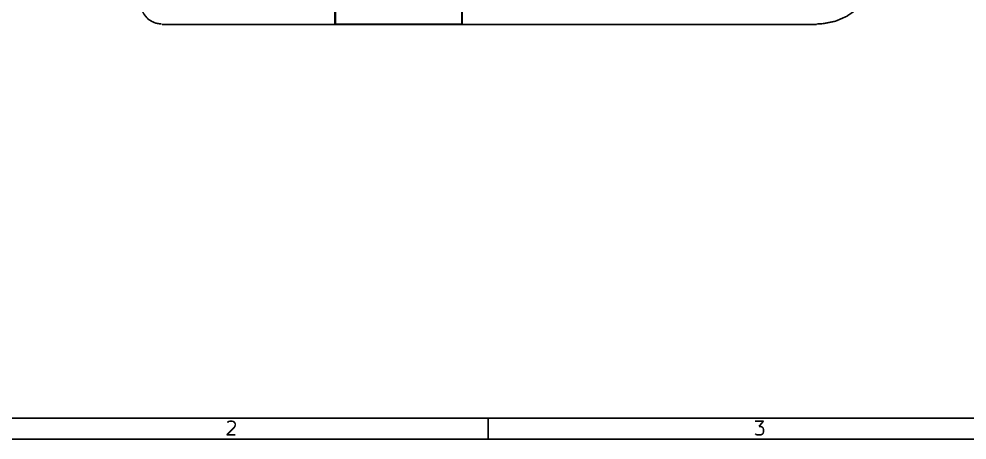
# Model space of a CAD drawing. Header units: millimetres. Extents: x 10 to 287, y 10 to 200.
# Drawn here: x 65.6 to 155.3, y 9.9 to 49.8 of the extents above; entities that cross this region are included whole.
import ezdxf

# ---------------------------------------------------------------- set-up
doc = ezdxf.new("R2010")
doc.units = ezdxf.units.MM
doc.layers.add('P', color=7, linetype='Continuous')

msp = doc.modelspace()

# ---------------------------------------------------------------- linework, layer by layer
at = {"layer": 'P'}
for points, const_width in [([(95.515, 49.265), (95.515, 80.275)], 0.2), ([(95.515, 49.265), (95.515, 80.275)], 0.2), ([(107.509, 49.265), (107.509, 80.275)], 0.2), ([(107.509, 49.265), (107.509, 80.275)], 0.2), ([(141.076, 49.301), (141.693, 49.336), (142.857, 49.565), (143.916, 50.024), (144.868, 50.677), (145.68, 51.47), (146.332, 52.423), (146.773, 53.499), (147.02, 54.663), (147.038, 55.28)], 0.15), ([(141.076, 49.301), (141.693, 49.336), (142.857, 49.565), (143.916, 50.024), (144.868, 50.677), (145.68, 51.47), (146.332, 52.423), (146.773, 53.499), (147.02, 54.663), (147.038, 55.28)], 0.15), ([(77.117, 51.259), (77.117, 51.065), (77.205, 50.677), (77.364, 50.324), (77.576, 50.024), (77.84, 49.742), (78.158, 49.548), (78.511, 49.389), (78.899, 49.318), (79.093, 49.301)], 0.15), ([(77.117, 51.259), (77.117, 51.065), (77.205, 50.677), (77.364, 50.324), (77.576, 50.024), (77.84, 49.742), (78.158, 49.548), (78.511, 49.389), (78.899, 49.318), (79.093, 49.301)], 0.15), ([(95.515, 49.265), (107.509, 49.265)], 0.2), ([(95.515, 49.265), (107.509, 49.265)], 0.2), ([(141.076, 49.265), (79.11, 49.265)], 0.15), ([(141.076, 49.265), (79.11, 49.265)], 0.15), ([(11.994, 12.012), (284.992, 12.012)], 0.15), ([(85.319, 11.606), (85.372, 11.659)], 0.15), ([(85.372, 11.659), (85.496, 11.73)], 0.15), ([(85.496, 11.73), (85.813, 11.73)], 0.15), ([(85.813, 11.73), (85.937, 11.659)], 0.15), ([(85.937, 11.659), (85.99, 11.606)], 0.15), ([(85.99, 11.606), (86.06, 11.483)], 0.15), ([(109.996, 12.012), (109.996, 10.019)], 0.15), ([(135.255, 11.73), (136.049, 11.73)], 0.15), ([(136.049, 11.73), (135.625, 11.236)], 0.15), ([(85.99, 11.165), (85.249, 10.425)], 0.15), ([(86.06, 11.359), (85.99, 11.165)], 0.15), ([(86.06, 11.483), (86.06, 11.359)], 0.15), ([(135.625, 11.236), (135.802, 11.236)], 0.15), ([(135.802, 11.236), (135.925, 11.165)], 0.15), ([(135.925, 11.165), (135.996, 11.113)], 0.15), ([(135.996, 11.113), (136.049, 10.989)], 0.15), ([(136.049, 10.989), (136.049, 10.672)], 0.15), ([(9.984, 10.019), (286.985, 10.019)], 0.15), ([(85.249, 10.425), (86.06, 10.425)], 0.15), ([(135.308, 10.495), (135.255, 10.548)], 0.15), ([(135.431, 10.425), (135.308, 10.495)], 0.15), ([(135.802, 10.425), (135.431, 10.425)], 0.15), ([(135.925, 10.495), (135.802, 10.425)], 0.15), ([(135.996, 10.548), (135.925, 10.495)], 0.15), ([(136.049, 10.672), (135.996, 10.548)], 0.15)]:
    msp.add_lwpolyline(points, dxfattribs=dict(at, const_width=const_width))

doc.saveas('drawing.dxf')
